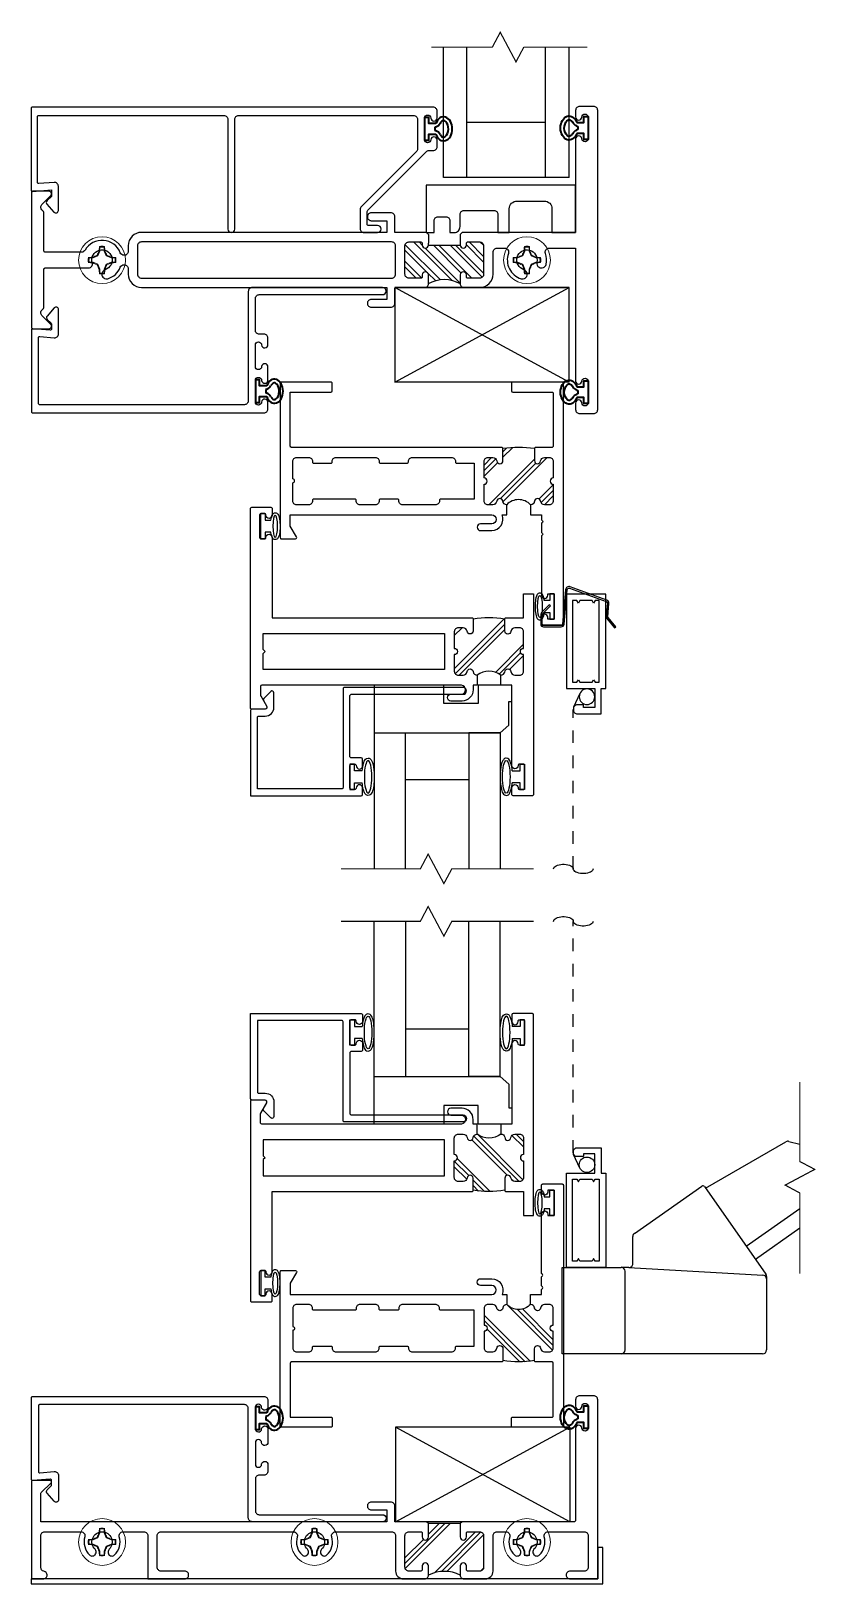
# Model space of a CAD drawing. Extents: x -138 to 168, y -127 to 72.
# Drawn here: x -7.87 to -1.63, y 59.76 to 72.1 of the extents above; entities that cross this region are included whole.
import ezdxf

# ---------------------------------------------------------------- set-up
doc = ezdxf.new("R2010")
doc.units = 0
doc.header["$MEASUREMENT"] = 0
doc.linetypes.add('HIDDEN', pattern=[0.375, 0.25, -0.125])
doc.layers.get('0').update_dxf_attribs({"linetype": 'CONTINUOUS'})
for name, color, linetype in [('DIM', 7, 'CONTINUOUS'), ('FRAME', 1, 'CONTINUOUS'), ('GEOMETRY', 1, 'CONTINUOUS'), ('GLASS', 7, 'CONTINUOUS'), ('GLAZING', 7, 'CONTINUOUS'), ('MISC', 7, 'CONTINUOUS'), ('SCREEN', 5, 'CONTINUOUS'), ('SCREEN_CLIP', 7, 'CONTINUOUS'), ('SETTING_BLOCK', 4, 'CONTINUOUS'), ('TEXT', 7, 'CONTINUOUS'), ('VENT', 5, 'CONTINUOUS')]:
    doc.layers.add(name, color=color, linetype=linetype)
doc.layers.add('PROFILE NUMBER', color=150, linetype='CONTINUOUS', lineweight=35)

# ---------------------------------------------------------------- blocks, each defined once
blk = doc.blocks.new('3801 1 INCH GLASS STOP')
blk.add_lwpolyline([(2.741, 0.327, -0.414214), (2.769, 0.299, -0.414214), (2.741, 0.271), (2.669, 0.271, 0.414214), (2.659, 0.261), (2.659, 0.167, 0.198912), (2.668, 0.145), (3.128, -0.315, 0.198912), (3.15, -0.324), (3.183, -0.324, -0.414214), (3.214, -0.355), (3.214, -0.408, -0.414214), (3.189, -0.433, -0.399638), (3.164, -0.41, 0.400364), (3.139, -0.386, 0.414214), (3.114, -0.411), (3.114, -0.581, 0.414214), (3.139, -0.606), (3.139, -0.606, 0.399638), (3.164, -0.582, -0.399638), (3.189, -0.558, -0.414214), (3.214, -0.583), (3.214, -0.637, -0.414214), (3.183, -0.668), (-0.001, -0.668, -0.414214), (-0.011, -0.658), (-0.011, -0.01, -0.440011), (0, 0), (0.149, -0.013), (0.149, 0.04), (0.115, 0.074, -0.395486), (0.114, 0.102), (0.17, 0.165, -0.691708), (0.205, 0.152), (0.205, -0.04, -0.440011), (0.171, -0.071), (0.05, -0.061, 0.440011), (0.039, -0.071), (0.039, -0.593, 0.414214), (0.049, -0.603), (1.52, -0.603, 0.414214), (1.551, -0.572), (1.551, 0.299, -0.414214), (1.579, 0.327, -0.414214), (1.607, 0.299), (1.607, -0.572, 0.414214), (1.638, -0.603), (3.027, -0.603, 0.414214), (3.058, -0.572), (3.058, -0.337, 0.198912), (3.049, -0.315), (2.612, 0.122, -0.198912), (2.603, 0.144), (2.603, 0.296, -0.414214), (2.634, 0.327)], format="xyb", close=True)
blk = doc.blocks.new('3806 MULLION')
h = blk.add_hatch()
h.set_pattern_fill('ANSI32', color=256, scale=0.25, style=0)
h.set_pattern_definition([(45, (-1.96831, -4.979215), (-0.0662913, 0.0662913), []), (45, (-1.92411, -4.979215), (-0.0662913, 0.0662913), [])])
h.paths.add_polyline_path([(-1.369, 0.094, -0.414214), (-1.394, 0.118), (-1.394, 0.134, 0.414214), (-1.404, 0.144), (-1.5, 0.144, 0.414214), (-1.531, 0.113), (-1.531, -0.113, 0.414214), (-1.5, -0.143), (-1.404, -0.143, 0.414214), (-1.394, -0.133), (-1.394, -0.118, -0.414214), (-1.369, -0.094, -0.414214), (-1.344, -0.118), (-1.093, -0.118, -0.414214), (-1.068, -0.094, -0.414214), (-1.043, -0.118), (-1.043, -0.133, 0.414214), (-1.033, -0.143), (-0.937, -0.143, 0.414214), (-0.906, -0.113), (-0.906, 0.113, 0.414214), (-0.937, 0.144), (-1.033, 0.144, 0.414214), (-1.043, 0.134), (-1.043, 0.118, -0.414214), (-1.068, 0.094, -0.414214), (-1.093, 0.118), (-1.093, 0.188, -0.275826), (-1.344, 0.188), (-1.344, 0.118, -0.414214)])
for p, q in [((-1.344, -0.118), (-1.093, -0.118)), ((-1.344, -0.203), (-1.344, -0.133))]:
    blk.add_line(p, q)
for points in [[(-1.093, -0.133), (-1.093, -0.118, -0.414214), (-1.068, -0.094, -0.414214), (-1.043, -0.118), (-1.043, -0.133, 0.414214), (-1.033, -0.143), (-0.937, -0.143, 0.414214), (-0.906, -0.113), (-0.906, 0.113, 0.414214), (-0.937, 0.144), (-1.033, 0.144, 0.414214), (-1.043, 0.134), (-1.043, 0.118, -0.414214), (-1.068, 0.094, -0.414214), (-1.093, 0.118), (-1.093, 0.188, -0.414214), (-1.062, 0.219), (-0.937, 0.219, -0.414214), (-0.831, 0.113), (-0.831, -0.062, 0.414214), (-0.8, -0.094), (-0.738, -0.094, 0.517938), (-0.709, -0.052, -0.42659), (-0.608, 0.149, -0.510157), (-0.56, 0.113), (-0.56, 0.112, -0.323599), (-0.586, 0.077, 2.284894), (-0.483, 0.018, -0.323599), (-0.466, 0.058), (-0.465, 0.058, -0.510157), (-0.41, 0.035, -0.142368), (-0.415, -0.052, 0.517938), (-0.386, -0.094), (-0.175, -0.094), (-0.175, 0.91), (-0.175, 0.961, -0.414214), (-0.15, 0.986, -0.399638), (-0.125, 0.962, 0.399638), (-0.1, 0.939), (-0.1, 0.939, 0.414214), (-0.075, 0.964), (-0.075, 1.134, 0.414214), (-0.1, 1.159), (-0.1, 1.159, 0.399638), (-0.125, 1.135, -0.399638), (-0.15, 1.111), (-0.15, 1.111, -0.414214), (-0.175, 1.136), (-0.175, 1.188, -0.414214), (-0.144, 1.219), (-0.031, 1.219, -0.414214), (0, 1.188), (0, 0), (0, -1.188, -0.414214), (-0.031, -1.219), (-0.144, -1.219, -0.414214), (-0.175, -1.188), (-0.175, -1.136, -0.414214), (-0.15, -1.111), (-0.15, -1.111, -0.399638), (-0.125, -1.135, 0.399638), (-0.1, -1.159), (-0.1, -1.159, 0.414214), (-0.075, -1.133), (-0.075, -0.964, 0.414214), (-0.1, -0.938), (-0.1, -0.938, 0.399638), (-0.125, -0.962, -0.399638), (-0.15, -0.986, -0.414214), (-0.175, -0.961), (-0.175, -0.909), (-0.175, -0.219), (-1.078, -0.219), (-1.093, -0.203)], [(-3.625, -0.143, -0.414214), (-3.656, -0.113), (-3.656, 0.113, -0.414214), (-3.625, 0.144), (-1.637, 0.144, -0.414214), (-1.606, 0.113), (-1.606, -0.113, -0.414214), (-1.637, -0.143)]]:
    blk.add_lwpolyline(points, format="xyb", close=True)
blk.add_lwpolyline([(-1.344, -0.203), (-1.359, -0.219), (-1.612, -0.219), (-1.612, -0.344, -0.414214), (-1.643, -0.374), (-1.799, -0.374, -0.414214), (-1.83, -0.344, -0.414214), (-1.799, -0.312), (-1.674, -0.312), (-1.674, -0.219), (-3.625, -0.219, -0.414214), (-3.731, -0.113), (-3.731, -0.068, 0.414214), (-3.762, -0.037), (-3.764, -0.037, 0.308174), (-3.793, -0.057, -0.627979), (-4.073, -0.078, 0.267949), (-4.1, -0.062), (-4.39, -0.062, 0.414214), (-4.4, -0.072), (-4.4, -0.37, -0.237131), (-4.413, -0.395, 0.457629), (-4.416, -0.441), (-4.346, -0.511, -0.668179), (-4.36, -0.546), (-4.49, -0.546, -0.414214), (-4.5, -0.535), (-4.5, 0), (-4.5, 0.536, -0.414214), (-4.49, 0.546), (-4.36, 0.546, -0.668179), (-4.346, 0.511), (-4.416, 0.441, 0.457629), (-4.413, 0.395, -0.237131), (-4.4, 0.37), (-4.4, 0.073, 0.414214), (-4.39, 0.063), (-4.045, 0.063, -0.500407), (-4.016, 0.023, 2.386509), (-3.914, 0.077, -0.326072), (-3.94, 0.113, -0.502305), (-3.892, 0.149, -0.227368), (-3.793, 0.057, 0.308174), (-3.764, 0.038), (-3.762, 0.038, 0.414214), (-3.731, 0.069), (-3.731, 0.113, -0.414214), (-3.625, 0.219), (-1.674, 0.219), (-1.674, 0.313), (-1.799, 0.313, -0.414214), (-1.83, 0.344, -0.414214), (-1.799, 0.375), (-1.643, 0.375, -0.414214), (-1.612, 0.344), (-1.612, 0.228, 0.414214), (-1.602, 0.219), (-1.375, 0.219, -0.414214), (-1.344, 0.188), (-1.344, 0.118, -0.414214), (-1.369, 0.094, -0.414214), (-1.394, 0.118), (-1.394, 0.134, 0.414214), (-1.404, 0.144), (-1.5, 0.144, 0.414214), (-1.531, 0.113), (-1.531, -0.113, 0.414214), (-1.5, -0.143), (-1.404, -0.143, 0.414214), (-1.394, -0.133), (-1.394, -0.118, -0.414214), (-1.369, -0.094, -0.414214), (-1.344, -0.118), (-1.344, -0.133)], format="xyb")
blk.add_arc((-1.219, 0.398), 0.245, 239.1595, 300.8405)
blk = doc.blocks.new('dfasdf')
at = {"color": 7, "linetype": 'Continuous', "lineweight": 15}
for p, q in [((54.623, 25.649), (54.607, 25.61)), ((54.623, 25.649), (54.617, 25.65)), ((54.623, 25.679), (54.62, 25.686)), ((54.623, 25.679), (54.623, 25.649)), ((54.657, 25.649), (54.657, 25.679)), ((54.657, 25.649), (54.662, 25.65)), ((54.673, 25.61), (54.657, 25.649)), ((54.537, 25.56), (54.531, 25.557)), ((54.568, 25.594), (54.537, 25.594)), ((54.537, 25.56), (54.568, 25.56)), ((54.568, 25.594), (54.567, 25.599)), ((54.568, 25.56), (54.567, 25.555)), ((54.607, 25.61), (54.568, 25.594)), ((54.568, 25.56), (54.607, 25.544)), ((54.607, 25.61), (54.601, 25.615)), ((54.607, 25.544), (54.601, 25.539)), ((54.607, 25.544), (54.623, 25.505)), ((54.657, 25.505), (54.673, 25.544)), ((54.673, 25.61), (54.678, 25.615)), ((54.711, 25.594), (54.673, 25.61)), ((54.673, 25.544), (54.711, 25.56)), ((54.673, 25.544), (54.678, 25.539)), ((54.711, 25.594), (54.712, 25.599)), ((54.742, 25.594), (54.711, 25.594)), ((54.711, 25.56), (54.712, 25.555)), ((54.711, 25.56), (54.742, 25.56)), ((54.742, 25.594), (54.748, 25.597)), ((54.623, 25.505), (54.617, 25.504)), ((54.623, 25.505), (54.623, 25.475)), ((54.657, 25.505), (54.662, 25.504)), ((54.657, 25.475), (54.657, 25.505)), ((54.657, 25.475), (54.659, 25.468))]:
    blk.add_line(p, q, dxfattribs=at)
at = {"color": 7, "linetype": 'Continuous', "lineweight": 15, "flags": 128}
for points in [[(54.657, 25.679), (54.658, 25.683), (54.659, 25.686)], [(54.537, 25.594), (54.534, 25.595), (54.531, 25.597)], [(54.742, 25.56), (54.745, 25.559), (54.748, 25.557)], [(54.623, 25.475), (54.621, 25.471), (54.62, 25.468)]]:
    blk.add_lwpolyline(points, dxfattribs=at)
at = {"color": 7, "linetype": 'Continuous', "lineweight": 15}
blk.add_circle((54.64, 25.577), 0.186, dxfattribs=at)
for centre, radius, start, end in [((55.692, 25.142), 1.189, 154.7283, 156.5646), ((55.559, 25.592), 0.944, 174.331, 176.507), ((54.64, 25.577), 0.11, 79.7812, 100.2188), ((54.64, 25.577), 0.104, 80.5333, 99.4667), ((53.72, 25.592), 0.944, 3.493, 5.669), ((53.587, 25.142), 1.189, 23.4354, 25.2717), ((54.64, 25.577), 0.11, 169.7812, 190.2188), ((54.624, 24.657), 0.944, 93.493, 95.669), ((54.624, 26.497), 0.944, 264.331, 266.507), ((54.64, 25.577), 0.104, 170.5333, 189.4667), ((55.074, 24.524), 1.189, 113.4354, 115.2717), ((55.074, 26.63), 1.189, 244.7283, 246.5646), ((55.692, 26.012), 1.189, 203.4354, 205.2717), ((53.587, 26.012), 1.189, 334.7283, 336.5646), ((54.205, 24.524), 1.189, 64.7283, 66.5646), ((54.205, 26.63), 1.189, 293.4354, 295.2717), ((54.655, 24.657), 0.944, 84.331, 86.507), ((54.655, 26.497), 0.944, 273.493, 275.669), ((54.64, 25.577), 0.104, 350.5333, 9.4667), ((54.64, 25.577), 0.11, 349.7812, 10.2188), ((55.559, 25.562), 0.944, 183.493, 185.669), ((54.64, 25.577), 0.11, 259.7812, 280.2188), ((54.64, 25.577), 0.104, 260.5333, 279.4667), ((53.72, 25.562), 0.944, 354.331, 356.507)]:
    blk.add_arc(centre, radius, start, end, dxfattribs=at)
blk = doc.blocks.new('05P19-BLOCK-OG')
h = blk.add_hatch()
h.set_pattern_fill('PLAST', angle=45, style=0)
h.paths.add_polyline_path([(0.006, 1.12, -1), (0.006, 1.17), (0.006, 1.302, 0.414214), (-0.025, 1.333), (-0.063, 1.333, 0.38311), (-0.094, 1.305, -0.947716), (-0.143, 1.308), (-0.143, 1.403, 0.081165), (-0.394, 1.403), (-0.394, 1.308, -0.947716), (-0.443, 1.305, 0.38311), (-0.474, 1.333), (-0.512, 1.333, 0.414214), (-0.544, 1.302), (-0.544, 1.17, -1), (-0.544, 1.12), (-0.544, 0.988, 0.414214), (-0.512, 0.957), (-0.474, 0.957, 0.38311), (-0.443, 0.985, -0.898027), (-0.394, 0.985, 0.009247), (-0.394, 0.984, 0.372543), (-0.363, 0.957, -0.436275), (-0.174, 0.957, 0.38311), (-0.143, 0.985, -0.898027), (-0.094, 0.985, 0.38311), (-0.063, 0.957), (-0.025, 0.957, 0.414214), (0.006, 0.988)])
for points in [[(-0.394, 0.984, -0.009247), (-0.394, 0.985, 0.898027), (-0.443, 0.985, -0.38311), (-0.474, 0.957), (-0.512, 0.957, -0.414214), (-0.544, 0.988), (-0.544, 1.12, 1), (-0.544, 1.17), (-0.544, 1.302, -0.414214), (-0.512, 1.333), (-0.474, 1.333, -0.38311), (-0.443, 1.305, 0.947716), (-0.394, 1.308), (-0.394, 1.403, 0.414214), (-0.404, 1.413), (-2.073, 1.413, -0.414214), (-2.084, 1.423), (-2.084, 1.852), (-1.761, 1.852, 0.414214), (-1.751, 1.862), (-1.751, 1.922, 0.414214), (-1.761, 1.932), (-2.154, 1.932, 0.414214), (-2.163, 1.922), (-2.163, 0.697, 0.414214), (-2.154, 0.687), (-2.042, 0.687, 0.57735), (-2.034, 0.702), (-2.084, 0.788), (-2.084, 0.877), (-0.483, 0.877, -1), (-0.483, 0.806), (-0.572, 0.806, 1), (-0.572, 0.752), (-0.483, 0.752, 0.536675), (-0.401, 0.877), (-0.363, 0.877), (-0.363, 0.957, -0.38311), (-0.394, 0.985)], [(-0.143, 0.984, 0.009247), (-0.143, 0.985, -0.38311), (-0.174, 0.957), (-0.174, 0.877), (-0.087, 0.877), (-0.087, 0.838, 0.317837), (-0.083, 0.833, -0.707107), (-0.083, 0.814, 0.317837), (-0.087, 0.81), (-0.087, 0.738, 0.317837), (-0.083, 0.733, -0.707107), (-0.083, 0.714, 0.317837), (-0.087, 0.71), (-0.087, 0.239, 1), (-0.037, 0.239), (-0.037, 0.25), (0.014, 0.25), (0.014, 0.05), (-0.037, 0.05), (-0.037, 0.064, 1), (-0.087, 0.064), (-0.087, 0.01, 0.414214), (-0.076, 0), (0.076, 0, 0.414214), (0.087, 0.01), (0.087, 1.922, 0.414214), (0.076, 1.932), (-0.316, 1.932, 0.414214), (-0.326, 1.922), (-0.326, 1.862, 0.414214), (-0.316, 1.852), (-0.003, 1.852, -0.414214), (0.006, 1.842), (0.006, 1.423, -0.414214), (-0.003, 1.413), (-0.134, 1.413, 0.414214), (-0.143, 1.403), (-0.143, 1.308, 0.947716), (-0.094, 1.305, -0.38311), (-0.063, 1.333), (-0.025, 1.333, -0.414214), (0.006, 1.302), (0.006, 1.17, 1), (0.006, 1.12), (0.006, 0.988, -0.414214), (-0.025, 0.957), (-0.063, 0.957, -0.38311), (-0.094, 0.985, 0.898027), (-0.143, 0.985)]]:
    blk.add_lwpolyline(points, format="xyb")
blk.add_lwpolyline([(-1.377, 0.988, -0.414214), (-1.408, 0.957), (-1.529, 0.957, -0.414214), (-1.56, 0.988), (-1.56, 0.992, 0.414214), (-1.569, 1.002), (-1.897, 1.002, 0.414214), (-1.907, 0.992), (-1.907, 0.988, -0.414214), (-1.938, 0.957), (-2.032, 0.957, -0.414214), (-2.064, 0.988), (-2.064, 1.132, 1), (-2.064, 1.162), (-2.064, 1.302, -0.414214), (-2.032, 1.333), (-1.938, 1.333, -0.414214), (-1.907, 1.302), (-1.907, 1.302), (-1.907, 1.298, 0.414214), (-1.897, 1.288), (-1.761, 1.288, 0.414214), (-1.751, 1.298), (-1.751, 1.302), (-1.751, 1.302, -0.414214), (-1.72, 1.333), (-1.408, 1.333, -0.414214), (-1.377, 1.302), (-1.377, 1.302), (-1.377, 1.298, 0.414214), (-1.367, 1.288), (-1.155, 1.288, 0.414214), (-1.145, 1.298), (-1.145, 1.302), (-1.145, 1.302, -0.414214), (-1.114, 1.333), (-0.802, 1.333, -0.414214), (-0.771, 1.302), (-0.771, 1.302), (-0.771, 1.298, 0.414214), (-0.761, 1.288), (-0.623, 1.288), (-0.623, 1.002), (-0.889, 1.002, 0.414214), (-0.898, 0.992), (-0.898, 0.988, -0.414214), (-0.93, 0.957), (-1.19, 0.957, -0.414214), (-1.221, 0.988), (-1.221, 0.992, 0.414214), (-1.23, 1.002), (-1.367, 1.002, 0.414214), (-1.377, 0.992)], format="xyb", close=True)
at = {"color": 7}
for centre, radius, start, end in [((-0.269, 0.638), 0.775, 80.7195, 99.2805), ((-0.269, 0.869), 0.129, 42.8591, 137.1409)]:
    blk.add_arc(centre, radius, start, end, dxfattribs=at)
blk = doc.blocks.new('05P11-Z-BAR')
h = blk.add_hatch()
h.set_pattern_fill('PLAST', angle=45, style=0)
h.set_pattern_definition([(45, (-0.3846, -1e-07), (-0.176777, 0.176777), []), (45, (-0.4067, 0.0221), (-0.176777, 0.176777), []), (45, (-0.4288, 0.0442), (-0.176777, 0.176777), [])])
h.paths.add_polyline_path([(0.006, 1.12, -0.414214), (-0.018, 1.145, -0.414214), (0.006, 1.17), (0.006, 1.302, 0.414214), (-0.025, 1.333), (-0.063, 1.333, 0.38311), (-0.094, 1.305, -0.947716), (-0.143, 1.308), (-0.143, 1.403, 0.087329), (-0.394, 1.403), (-0.394, 1.308, -1), (-0.443, 1.308, 0.352985), (-0.473, 1.333), (-0.512, 1.333, 0.414214), (-0.544, 1.302), (-0.544, 1.17, -0.414214), (-0.518, 1.145, -0.414214), (-0.544, 1.12), (-0.544, 0.988, 0.414214), (-0.512, 0.957), (-0.474, 0.957, 0.38311), (-0.443, 0.985, -0.898027), (-0.394, 0.985, 0.38311), (-0.363, 0.957, -0.325577), (-0.174, 0.957, 0.363634), (-0.143, 0.982, -0.947716), (-0.094, 0.985, 0.38311), (-0.063, 0.957), (-0.025, 0.957, 0.414214), (0.006, 0.988)])
blk.add_line((-0.087, 0.877), (-0.087, 0.877))
for points in [[(-2.164, 2.28, -0.414214), (-2.154, 2.29), (-2.001, 2.29, -0.414214), (-1.991, 2.28), (-1.991, 2.226, -1), (-2.041, 2.226), (-2.041, 2.23, 0.414214), (-2.051, 2.24), (-2.081, 2.24, 0.414214), (-2.091, 2.23), (-2.091, 2.05, 0.414214), (-2.081, 2.04), (-2.051, 2.04, 0.414214), (-2.041, 2.05), (-2.041, 2.051, -1), (-1.991, 2.051), (-1.991, 1.413), (-0.403, 1.413, -0.414214), (-0.394, 1.403), (-0.394, 1.306, -0.888834), (-0.443, 1.306, 0.377258), (-0.474, 1.333), (-0.512, 1.333, 0.414214), (-0.544, 1.302), (-0.544, 1.17, -1), (-0.544, 1.12), (-0.544, 0.988, 0.414214), (-0.512, 0.957), (-0.474, 0.957, 0.383109), (-0.443, 0.985, -0.898027), (-0.394, 0.985, 0.38311), (-0.363, 0.957), (-0.363, 0.877), (-0.394, 0.877), (-0.394, 0.842, -0.414214), (-0.483, 0.752), (-0.571, 0.752, -1), (-0.571, 0.806), (-0.486, 0.806, 0.859155), (-0.486, 0.877), (-2.074, 0.877, 0.414214), (-2.084, 0.867), (-2.084, 0.797, 0.131652), (-2.082, 0.792), (-2.035, 0.709, -0.577353), (-2.048, 0.687), (-2.154, 0.687, -0.414214), (-2.164, 0.697), (-2.164, 2.28)], [(-0.025, 0.957, 0.414214), (0.006, 0.988), (0.006, 1.12, -1), (0.006, 1.17), (0.006, 1.302, 0.414214), (-0.025, 1.333), (-0.063, 1.333, 0.38311), (-0.094, 1.305, -0.947716), (-0.143, 1.308), (-0.143, 1.403, -0.414214), (-0.133, 1.413), (0.006, 1.413), (0.006, 1.603), (0.086, 1.603), (0.086, 0.01, -0.414214), (0.077, 0), (-0.077, 0, -0.414214), (-0.087, 0.01), (-0.087, 0.064, -1), (-0.037, 0.064), (-0.037, 0.06, 0.414214), (-0.027, 0.05), (0.003, 0.05, 0.414214), (0.014, 0.06), (0.014, 0.24, 0.414214), (0.003, 0.25), (-0.027, 0.25, 0.414214), (-0.037, 0.24), (-0.037, 0.239, -1), (-0.087, 0.239), (-0.087, 0.877), (-0.174, 0.877), (-0.174, 0.957, 0.363634), (-0.143, 0.982, -0.947716), (-0.094, 0.985, 0.38311), (-0.063, 0.957), (-0.025, 0.957)]]:
    blk.add_lwpolyline(points, format="xyb")
blk.add_lwpolyline([(-2.063, 1.16), (-2.063, 1.288), (-0.623, 1.288), (-0.623, 1.002), (-2.063, 1.002), (-2.063, 1.129), (-2.048, 1.145)], close=True)
at = {"color": 7}
for centre, radius, start, end in [((-0.269, 0.638), 0.775, 80.7195, 99.2805), ((-0.269, 0.828), 0.16, 53.9319, 126.0681)]:
    blk.add_arc(centre, radius, start, end, dxfattribs=at)
blk = doc.blocks.new('05P09-1in_GLASS_STOP')
for p, q in [((-1.338, 0.25), (-1.373, 0.25)), ((-1.373, 0.25), (-1.373, 0.05)), ((-1.338, 0.197), (-1.338, 0.25)), ((-0.022, 0.197), (-0.022, 0.25)), ((-0.022, 0.25), (0.013, 0.25)), ((0.013, 0.25), (0.013, 0.05)), ((-1.276, 0.197), (-1.338, 0.197)), ((-0.084, 0.197), (-0.022, 0.197)), ((-1.373, 0.05), (-1.338, 0.05)), ((-1.338, 0.05), (-1.338, 0.102)), ((-1.338, 0.102), (-1.276, 0.102)), ((-0.022, 0.102), (-0.084, 0.102)), ((-0.022, 0.05), (-0.022, 0.102)), ((0.013, 0.05), (-0.022, 0.05))]:
    blk.add_line(p, q)
blk.add_lwpolyline([(-2.035, 0.709, -0.57735), (-2.047, 0.687), (-2.153, 0.687, 0.414214), (-2.163, 0.677), (-2.163, 0), (-1.283, 0, 0.414214), (-1.273, 0.01), (-1.273, 0.062, 0.414214), (-1.298, 0.087, 0.435311), (-1.323, 0.061, -0.435311), (-1.333, 0.05), (-1.363, 0.05, -0.414214), (-1.373, 0.06), (-1.373, 0.24, -0.414214), (-1.363, 0.25), (-1.333, 0.25, -0.435311), (-1.323, 0.239, 0.435311), (-1.298, 0.212, 0.414214), (-1.273, 0.237), (-1.273, 0.29, 0.414214), (-1.283, 0.3), (-1.363, 0.3, -0.414214), (-1.373, 0.31), (-1.373, 0.795, -0.414214), (-1.363, 0.805), (-0.474, 0.805, 0.414214), (-0.447, 0.832), (-0.447, 0.833, 0.414214), (-0.474, 0.86), (-1.418, 0.86, 0.414214), (-1.428, 0.85), (-1.428, 0.065, -0.414214), (-1.438, 0.055), (-2.108, 0.055), (-2.108, 0.622, -0.414214), (-2.098, 0.632), (-2.047, 0.632, 0.414214), (-1.977, 0.702), (-1.977, 0.817, 0.668179), (-2.003, 0.828), (-2.058, 0.773, 0.339454), (-2.06, 0.755)], format="xyb", close=True)
at = {"extrusion": (0, 0, -1)}
blk.add_ellipse((-1.229, 0.15), major_axis=(0, 0.129), ratio=0.232303, dxfattribs=at)
blk.add_ellipse((-0.131, 0.15), major_axis=(0, 0.129), ratio=0.232303)
for points in [[(-1.276, 0.197), (-1.274, 0.219), (-1.271, 0.239), (-1.262, 0.269), (-1.258, 0.28), (-1.245, 0.294), (-1.237, 0.298), (-1.229, 0.298), (-1.218, 0.298), (-1.21, 0.292), (-1.201, 0.279), (-1.197, 0.272), (-1.187, 0.244), (-1.183, 0.215), (-1.178, 0.136), (-1.182, 0.085), (-1.194, 0.034), (-1.198, 0.022), (-1.214, 0.005), (-1.228, 0), (-1.249, 0.008), (-1.254, 0.016), (-1.262, 0.032), (-1.265, 0.041), (-1.272, 0.067), (-1.274, 0.084), (-1.276, 0.102)], [(-0.084, 0.197), (-0.086, 0.219), (-0.089, 0.239), (-0.098, 0.269), (-0.102, 0.28), (-0.115, 0.294), (-0.123, 0.298), (-0.131, 0.298), (-0.142, 0.298), (-0.15, 0.292), (-0.159, 0.279), (-0.163, 0.272), (-0.173, 0.244), (-0.177, 0.215), (-0.182, 0.136), (-0.178, 0.085), (-0.166, 0.034), (-0.162, 0.022), (-0.146, 0.005), (-0.132, 0), (-0.111, 0.008), (-0.106, 0.016), (-0.098, 0.032), (-0.095, 0.041), (-0.088, 0.067), (-0.086, 0.084), (-0.084, 0.102)]]:
    blk.add_open_spline(points, degree=3, knots=[5.075676, 5.075676, 5.075676, 5.075676, 5.596595, 5.596595, 6.055763, 6.055763, 6.283185, 6.283185, 6.283185, 6.572914, 6.572914, 6.862642, 6.862642, 7.608886, 7.608886, 8.676451, 8.676451, 9.18434, 9.18434, 9.518242, 9.518242, 9.852144, 9.852144, 10.186046, 10.186046, 10.631436, 10.631436, 10.631436, 10.631436])
blk = doc.blocks.new('*U92')
at = {"layer": 'GEOMETRY'}
blk.add_lwpolyline([(1.45, 19.51), (1.493, 19.51), (1.493, 19.458), (1.528, 19.458), (1.528, 19.658), (1.493, 19.658), (1.493, 19.605), (1.45, 19.605)], dxfattribs=at)
blk.add_ellipse((1.415, 19.558), major_axis=(0, 0.0875), ratio=0.216465, dxfattribs=at)
blk.add_open_spline([(1.45, 19.605), (1.448, 19.62), (1.445, 19.632), (1.438, 19.649), (1.436, 19.656), (1.423, 19.663), (1.419, 19.664), (1.415, 19.664), (1.405, 19.664), (1.398, 19.658), (1.391, 19.649), (1.389, 19.644), (1.382, 19.624), (1.379, 19.606), (1.375, 19.545), (1.377, 19.499), (1.391, 19.466), (1.393, 19.46), (1.409, 19.45), (1.422, 19.451), (1.435, 19.46), (1.437, 19.465), (1.444, 19.479), (1.447, 19.491), (1.449, 19.507), (1.45, 19.509), (1.45, 19.51)], degree=3, knots=[5.253202, 5.253202, 5.253202, 5.253202, 5.797173, 5.797173, 6.160155, 6.160155, 6.283185, 6.283185, 6.283185, 6.559914, 6.559914, 6.836642, 6.836642, 7.54361, 7.54361, 8.941834, 8.941834, 9.296554, 9.296554, 9.572552, 9.572552, 9.848549, 9.848549, 10.398843, 10.398843, 10.454782, 10.454782, 10.454782, 10.454782], dxfattribs=at)
blk = doc.blocks.new('*U93')
at = {"layer": 'GEOMETRY'}
blk.add_lwpolyline([(1.607, 19.51), (1.563, 19.51), (1.563, 19.458), (1.528, 19.458), (1.528, 19.658), (1.563, 19.658), (1.563, 19.605), (1.607, 19.605)], dxfattribs=at)
at = {"layer": 'GEOMETRY', "extrusion": (0, 0, -1)}
blk.add_ellipse((1.642, 19.558), major_axis=(0, 0.0875), ratio=0.216465, dxfattribs=at)
at = {"layer": 'GEOMETRY'}
blk.add_open_spline([(1.607, 19.605), (1.609, 19.62), (1.612, 19.632), (1.618, 19.649), (1.621, 19.656), (1.634, 19.663), (1.638, 19.664), (1.642, 19.664), (1.652, 19.664), (1.659, 19.658), (1.666, 19.649), (1.668, 19.644), (1.675, 19.624), (1.678, 19.606), (1.682, 19.545), (1.679, 19.499), (1.666, 19.466), (1.663, 19.46), (1.647, 19.45), (1.635, 19.451), (1.622, 19.46), (1.62, 19.465), (1.612, 19.479), (1.61, 19.491), (1.607, 19.507), (1.607, 19.509), (1.607, 19.51)], degree=3, knots=[5.253202, 5.253202, 5.253202, 5.253202, 5.797173, 5.797173, 6.160155, 6.160155, 6.283185, 6.283185, 6.283185, 6.559914, 6.559914, 6.836642, 6.836642, 7.54361, 7.54361, 8.941834, 8.941834, 9.296554, 9.296554, 9.572552, 9.572552, 9.848549, 9.848549, 10.398843, 10.398843, 10.454782, 10.454782, 10.454782, 10.454782], dxfattribs=at)
blk = doc.blocks.new('114-FLAT_SCREEN')
blk.add_line((0.142, 0.603), (0.142, 0.602))
at = {"linetype": 'HIDDEN'}
blk.add_line((0.194, 0.481), (0.144, 0.59), dxfattribs=at)
blk.add_lwpolyline([(0.399, 0.442), (0.399, -0.307), (0.087, -0.307), (0.087, 0.442), (0.312, 0.442), (0.312, 0.593), (0.222, 0.593), (0.222, 0.572), (0.172, 0.572, -0.414214), (0.142, 0.602), (0.142, 0.613, -0.414214), (0.172, 0.643), (0.362, 0.643), (0.362, 0.442)], format="xyb", close=True)
blk.add_lwpolyline([(0.292, -0.257), (0.193, -0.257), (0.182, -0.237), (0.17, -0.257), (0.136, -0.257), (0.136, 0.392), (0.17, 0.392), (0.182, 0.372), (0.193, 0.392), (0.292, 0.392), (0.303, 0.372), (0.315, 0.392), (0.348, 0.392), (0.348, -0.257), (0.315, -0.257), (0.303, -0.237)], close=True)
blk.add_circle((0.25, 0.507), 0.0618)
blk = doc.blocks.new('*U181')
at = {"layer": 'PROFILE NUMBER', "color": 5}
for p, q in [((-0.016, 0.092), (-0.013, 0.083)), ((-0.013, 0.083), (0.013, 0.083)), ((0.013, 0.083), (0.016, 0.092))]:
    blk.add_line(p, q, dxfattribs=at)
blk.add_lwpolyline([(-0.043, 0.091), (-0.043, 0.034), (-0.09, 0.034), (-0.09, 0), (0.09, 0), (0.09, 0.034), (0.043, 0.034), (0.043, 0.091)], dxfattribs=at)
for centre, start, end in [((-0.073, 0.071), 19.8289, 61.175), ((0.073, 0.071), 118.7633, 160.1945)]:
    blk.add_arc(centre, 0.06, start, end, dxfattribs=at)
blk.add_ellipse((0, 0.152), major_axis=(-0.0958, 0), ratio=0.712114, start_param=2.033109, end_param=7.391692, dxfattribs=at)
blk.add_open_spline([(0.044, 0.124), (0.053, 0.129), (0.059, 0.135), (0.069, 0.15), (0.068, 0.157), (0.049, 0.179), (0.027, 0.189), (-0.021, 0.191), (-0.045, 0.181), (-0.067, 0.16), (-0.068, 0.152), (-0.061, 0.137), (-0.054, 0.129), (-0.044, 0.124)], degree=3, knots=[2.2211, 2.2211, 2.2211, 2.2211, 2.727733, 2.727733, 3.7005, 3.7005, 4.673268, 4.673268, 5.646035, 5.646035, 6.618803, 6.618803, 7.203997, 7.203997, 7.203997, 7.203997], dxfattribs=at)
blk = doc.blocks.new('3809 BLOCK FRAME')
h = blk.add_hatch()
h.set_pattern_fill('PLAST', color=256, angle=45, style=0)
h.set_pattern_definition([(45, (-4.25098, -6.643), (-0.176777, 0.176777), []), (45, (-4.27308, -6.6209), (-0.176777, 0.176777), []), (45, (-4.29517, -6.5988), (-0.176777, 0.176777), [])])
edge = h.paths.add_edge_path()
edge.add_arc((-0.937, 0.093), 0.031, 270, 360, ccw=False)
edge.add_line((-0.937, 0.062), (-1.033, 0.062))
edge.add_arc((-1.033, 0.072), 0.01, 180, 270, ccw=False)
edge.add_line((-1.043, 0.072), (-1.043, 0.103))
edge.add_arc((-1.068, 0.103), 0.025, 360, 450)
edge.add_arc((-1.068, 0.103), 0.025, 90, 180)
edge.add_line((-1.093, 0.103), (-1.093, 0.031))
edge.add_arc((-1.218, -0.221), 0.281, 63.5092, 116.4908)
edge.add_line((-1.344, 0.031), (-1.344, 0.103))
edge.add_arc((-1.369, 0.103), 0.025, 0, 90)
edge.add_arc((-1.369, 0.103), 0.025, 90, 180)
edge.add_line((-1.394, 0.103), (-1.394, 0.072))
edge.add_arc((-1.404, 0.072), 0.01, 270, 360, ccw=False)
edge.add_line((-1.404, 0.062), (-1.5, 0.062))
edge.add_arc((-1.5, 0.093), 0.031, 180, 270, ccw=False)
edge.add_line((-1.531, 0.093), (-1.531, 0.343))
edge.add_arc((-1.5, 0.343), 0.031, 90, 180, ccw=False)
edge.add_line((-1.5, 0.374), (-1.404, 0.374))
edge.add_arc((-1.404, 0.364), 0.01, 0, 90, ccw=False)
edge.add_line((-1.394, 0.364), (-1.394, 0.333))
edge.add_arc((-1.369, 0.333), 0.025, 180, 270)
edge.add_arc((-1.369, 0.333), 0.025, 270, 360)
edge.add_line((-1.344, 0.333), (-1.344, 0.439))
edge.add_line((-1.344, 0.439), (-1.093, 0.439))
edge.add_line((-1.093, 0.439), (-1.093, 0.333))
edge.add_arc((-1.068, 0.333), 0.025, 180, 270)
edge.add_arc((-1.068, 0.333), 0.025, 270, 360)
edge.add_line((-1.043, 0.333), (-1.043, 0.364))
edge.add_arc((-1.033, 0.364), 0.01, 90, 180, ccw=False)
edge.add_line((-1.033, 0.374), (-0.937, 0.374))
edge.add_arc((-0.937, 0.343), 0.031, 0, 90, ccw=False)
edge.add_line((-0.906, 0.343), (-0.906, 0.093))
blk.add_line((-1.093, 0.439), (-1.344, 0.439))
for points in [[(-1.093, 0.439), (-1.093, 0.333, 0.414214), (-1.068, 0.308, 0.414214), (-1.043, 0.333), (-1.043, 0.364, -0.414214), (-1.033, 0.374), (-0.937, 0.374, -0.414214), (-0.906, 0.343), (-0.906, 0.093, -0.414214), (-0.937, 0.062), (-1.033, 0.062, -0.414214), (-1.043, 0.072), (-1.043, 0.103, 0.414214), (-1.068, 0.128), (-1.068, 0.128, 0.414214), (-1.093, 0.103), (-1.093, 0.031, 0.414214), (-1.062, 0), (-0.893, 0, 0.414214), (-0.831, 0.062), (-0.831, 0.343, -0.414214), (-0.8, 0.374), (-0.729, 0.374, -0.5024), (-0.699, 0.334, 0.280293), (-0.661, 0.19, 0.498955), (-0.613, 0.198), (-0.613, 0.198, 0.334263), (-0.618, 0.235, -2.470836), (-0.506, 0.235, 0.334263), (-0.511, 0.198, 0.498955), (-0.463, 0.19, 0.280293), (-0.425, 0.334, -0.5024), (-0.395, 0.374), (-0.106, 0.374, -0.414214), (-0.075, 0.343), (-0.075, 0.093, -0.414214), (-0.106, 0.062), (-0.219, 0.062, 0.414214), (-0.25, 0.031, 0.414214), (-0.219, 0), (0, 0), (0, 1.423, 0.414214), (-0.031, 1.454), (-0.144, 1.454, 0.414214), (-0.175, 1.423), (-0.175, 1.371, 0.414214), (-0.15, 1.346), (-0.15, 1.346, 0.399638), (-0.125, 1.37, -0.399638), (-0.1, 1.394), (-0.1, 1.394, -0.414214), (-0.075, 1.369), (-0.075, 1.199, -0.414214), (-0.1, 1.174), (-0.1, 1.174, -0.399638), (-0.125, 1.198, 0.399638), (-0.15, 1.221, 0.414214), (-0.175, 1.196), (-0.175, 0.464, -0.414214), (-0.185, 0.454), (-1.078, 0.454), (-1.093, 0.439)], [(-1.344, 0.439), (-1.344, 0.439), (-1.359, 0.454), (-1.612, 0.454), (-1.612, 0.579, 0.414214), (-1.643, 0.61), (-1.799, 0.61, 0.414214), (-1.83, 0.579, 0.414214), (-1.799, 0.548), (-1.674, 0.548), (-1.674, 0.454), (-4.425, 0.454), (-4.425, 0.678, -0.198912), (-4.422, 0.685), (-4.343, 0.764, 0.668179), (-4.35, 0.781), (-4.49, 0.781, 0.414214), (-4.5, 0.771), (-4.5, 0.01, 0.414214), (-4.49, 0), (-4.406, 0, 0.414214), (-4.375, 0.031, 0.358249), (-4.4, 0.061, -0.358249), (-4.425, 0.092), (-4.425, 0.343, -0.414214), (-4.394, 0.374), (-4.105, 0.374, -0.5024), (-4.075, 0.334, 0.280293), (-4.037, 0.19, 0.498955), (-3.989, 0.198, 0.334263), (-3.994, 0.235, -2.470836), (-3.882, 0.235, 0.334263), (-3.887, 0.198, 0.498955), (-3.839, 0.19, 0.280293), (-3.801, 0.334, -0.5024), (-3.771, 0.374), (-3.606, 0.374, -0.414214), (-3.575, 0.343), (-3.575, 0), (-3.281, 0, 0.414214), (-3.25, 0.031, 0.414214), (-3.281, 0.062), (-3.469, 0.062, -0.414214), (-3.5, 0.093), (-3.5, 0.343, -0.414214), (-3.469, 0.374), (-2.417, 0.374, -0.5024), (-2.387, 0.334, 0.280293), (-2.349, 0.19, 0.498955), (-2.301, 0.198, 0.334263), (-2.306, 0.235, -2.470836), (-2.194, 0.235, 0.334263), (-2.199, 0.198, 0.498955), (-2.151, 0.19, 0.280293), (-2.113, 0.334, -0.5024), (-2.083, 0.374), (-1.637, 0.374, -0.414214), (-1.606, 0.343), (-1.606, 0.062, 0.414214), (-1.544, 0), (-1.375, 0, 0.414214), (-1.344, 0.031), (-1.344, 0.103, 0.414214), (-1.369, 0.128, 0.414214), (-1.394, 0.103), (-1.394, 0.072, -0.414214), (-1.404, 0.062), (-1.5, 0.062, -0.414214), (-1.531, 0.093), (-1.531, 0.343, -0.414214), (-1.5, 0.374), (-1.404, 0.374, -0.414214), (-1.394, 0.364), (-1.394, 0.333, 0.414214), (-1.369, 0.308, 0.414214), (-1.344, 0.333), (-1.344, 0.439)]]:
    blk.add_lwpolyline(points, format="xyb")
blk.add_arc((-1.218, -0.221), 0.281, 63.5092, 116.4908)
blk = doc.blocks.new('3810_2p25in_Insert_Glass_Stop')
blk.add_lwpolyline([(1.82, 0.582, 0.975), (1.77, 0.581), (1.77, 0.411, 0.975), (1.82, 0.41, -0.975), (1.87, 0.408), (1.87, 0.303, -0.975), (1.82, 0.301, 0.975), (1.77, 0.3), (1.77, 0.13, 0.975), (1.82, 0.129, -0.975), (1.87, 0.127), (1.87, 0.074, -0.414214), (1.839, 0.043), (1.801, 0.043, 0.414214), (1.77, 0.012), (1.77, -0.24, 0.414214), (1.801, -0.271), (2.781, -0.271, -1), (2.781, -0.327), (1.745, -0.327, -0.414214), (1.714, -0.296), (1.714, 0.572, 0.414214), (1.683, 0.603), (0.056, 0.603, 0.414214), (0.046, 0.593), (0.046, 0.071, 0.440011), (0.057, 0.061), (0.172, 0.071, -0.440011), (0.206, 0.04), (0.206, -0.152, -0.691708), (0.171, -0.165), (0.115, -0.101, -0.395486), (0.116, -0.074), (0.147, -0.043, 0.198912), (0.15, -0.036), (0.15, 0.002, 0.440011), (0.139, 0.012), (0.001, 0, -0.440011), (-0.01, 0.01), (-0.01, 0.658, -0.414214), (0, 0.668), (1.839, 0.668, -0.414214), (1.87, 0.637), (1.87, 0.584, -0.975)], format="xyb", close=True)

msp = doc.modelspace()

# ---------------------------------------------------------------- linework, layer by layer
for p, q in [((-3.594, 70.934), (-4.594, 70.934)), ((-2.51, 62.907), (-1.872, 63.276)), ((-1.848, 63.279), (-1.761, 63.256)), ((-3.075, 62.549), (-2.541, 62.924)), ((-2.519, 62.92), (-2.031, 62.225)), ((-2.187, 62.447), (-1.761, 62.746)), ((-3.088, 62.309), (-3.088, 62.524)), ((-2.115, 62.344), (-1.761, 62.593)), ((-3.651, 62.279), (-3.182, 62.279)), ((-3.651, 61.591), (-3.651, 62.279)), ((-3.151, 62.279), (-3.182, 62.279)), ((-3.121, 62.277), (-3.151, 62.279)), ((-3.121, 62.277), (-2.055, 62.218)), ((-3.151, 62.248), (-3.151, 61.623)), ((-2.026, 62.207), (-2.026, 61.623)), ((-3.182, 61.591), (-3.651, 61.591)), ((-2.057, 61.591), (-3.182, 61.591))]:
    msp.add_line(p, q)
for centre, radius, start, end in [((-1.856, 63.249), 0.0312, 75, 120.0463), ((-2.532, 62.911), 0.0156, 35.0463, 125.0463), ((-3.057, 62.524), 0.0313, 125.0463, 180), ((-3.182, 62.248), 0.0312, 0, 90), ((-3.119, 62.309), 0.0313, 266.8202, 0), ((-2.057, 62.187), 0.0312, 0, 86.8202), ((-2.057, 62.207), 0.0312, 0, 35.0463), ((-3.182, 61.623), 0.0312, 270, 0), ((-2.057, 61.623), 0.0312, 270, 0)]:
    msp.add_arc(centre, radius, start, end)
at = {"layer": 'GLASS'}
for p, q in [((-4.594, 70.934), (-4.594, 71.968)), ((-4.407, 70.934), (-4.407, 71.968)), ((-3.782, 70.934), (-3.782, 71.968)), ((-3.594, 70.934), (-3.594, 71.968)), ((-4.407, 71.371), (-3.782, 71.371)), ((-4.98, 69.309), (-3.594, 70.059)), ((-3.594, 69.309), (-4.98, 70.059)), ((-4.98, 70.059), (-4.98, 69.309)), ((-3.594, 70.059), (-4.98, 70.059)), ((-4.949, 70.059), (-3.617, 70.059)), ((-3.594, 69.309), (-3.594, 70.059)), ((-3.594, 69.309), (-4.98, 69.309)), ((-4.974, 60.259), (-3.588, 61.009)), ((-3.588, 60.259), (-4.974, 61.009)), ((-4.974, 61.009), (-4.974, 60.259)), ((-3.588, 61.009), (-4.974, 61.009)), ((-3.588, 61.009), (-3.588, 60.259)), ((-3.588, 60.259), (-4.974, 60.259))]:
    msp.add_line(p, q, dxfattribs=at)
at = {"layer": 'GLASS', "linetype": 'Continuous'}
for p, q in [((-5.143, 66.524), (-5.143, 65.443)), ((-4.894, 65.443), (-4.894, 66.524)), ((-4.391, 66.524), (-4.391, 65.443)), ((-4.143, 66.524), (-4.143, 65.443)), ((-4.391, 66.149), (-4.894, 66.149)), ((-5.143, 63.794), (-5.143, 65.026)), ((-4.894, 65.026), (-4.894, 63.794)), ((-4.391, 63.794), (-4.391, 65.026)), ((-4.143, 63.794), (-4.143, 65.026)), ((-4.391, 64.169), (-4.894, 64.169))]:
    msp.add_line(p, q, dxfattribs=at)
at = {"layer": 'GLASS', "const_width": 0.0094}
for points in [[(-5.408, 65.443), (-4.777, 65.443), (-4.715, 65.56), (-4.59, 65.326), (-4.527, 65.443), (-3.877, 65.443)], [(-5.408, 65.026), (-4.777, 65.026), (-4.715, 65.144), (-4.59, 64.909), (-4.527, 65.026), (-3.877, 65.026)], [(-1.761, 63.751), (-1.761, 63.119), (-1.643, 63.057), (-1.878, 62.932), (-1.761, 62.869), (-1.761, 62.228)]]:
    msp.add_lwpolyline(points, dxfattribs=at)
at = {"layer": 'GLAZING', "const_width": 0.0094}
for points in [[(-3.955, 71.968), (-4.017, 71.851), (-4.142, 72.086), (-4.205, 71.968), (-4.689, 71.968)], [(-3.45, 71.968), (-3.955, 71.968)]]:
    msp.add_lwpolyline(points, dxfattribs=at)
at = {"layer": 'MISC'}
for p, q in [((-4.143, 66.524), (-4.391, 66.524)), ((-4.143, 63.794), (-4.391, 63.794))]:
    msp.add_line(p, q, dxfattribs=at)
for points in [[(-4.049, 66.901), (-4.318, 66.901), (-4.318, 66.755), (-4.59, 66.755), (-4.59, 66.901), (-5.143, 66.901), (-5.143, 66.524), (-4.143, 66.524), (-4.073, 66.584), (-4.073, 66.772), (-4.049, 66.772)], [(-4.049, 63.417), (-4.318, 63.417), (-4.318, 63.563), (-4.59, 63.563), (-4.59, 63.417), (-5.143, 63.417), (-5.143, 63.794), (-4.143, 63.794), (-4.073, 63.734), (-4.073, 63.546), (-4.049, 63.546)]]:
    msp.add_lwpolyline(points, dxfattribs=at)
msp.add_lwpolyline([(-7.87, 59.805), (-7.87, 59.765), (-3.328, 59.765), (-3.328, 60.055), (-3.368, 60.055), (-3.368, 59.805)], close=True, dxfattribs=at)
at = {"layer": 'SCREEN', "linetype": 'HIDDEN', "ltscale": 0.25}
for p, q in [((-3.562, 65.443), (-3.562, 66.709)), ((-3.562, 63.189), (-3.562, 65.026))]:
    msp.add_line(p, q, dxfattribs=at)
at = {"layer": 'SCREEN', "flags": 128}
for points in [[(-3.718, 65.443), (-3.717, 65.45), (-3.713, 65.456), (-3.707, 65.463), (-3.698, 65.468), (-3.687, 65.473), (-3.675, 65.476), (-3.662, 65.479), (-3.647, 65.48), (-3.633, 65.48), (-3.619, 65.479), (-3.605, 65.476), (-3.593, 65.473), (-3.582, 65.468), (-3.573, 65.463), (-3.567, 65.456), (-3.563, 65.45), (-3.562, 65.443)], [(-3.405, 65.443), (-3.406, 65.436), (-3.41, 65.43), (-3.417, 65.423), (-3.425, 65.418), (-3.436, 65.413), (-3.448, 65.41), (-3.462, 65.407), (-3.476, 65.406), (-3.491, 65.406), (-3.505, 65.407), (-3.518, 65.41), (-3.531, 65.413), (-3.541, 65.418), (-3.55, 65.423), (-3.556, 65.43), (-3.56, 65.436), (-3.562, 65.443)], [(-3.718, 65.026), (-3.717, 65.033), (-3.713, 65.04), (-3.707, 65.046), (-3.698, 65.052), (-3.687, 65.056), (-3.675, 65.06), (-3.662, 65.062), (-3.647, 65.064), (-3.633, 65.064), (-3.619, 65.062), (-3.605, 65.06), (-3.593, 65.056), (-3.582, 65.052), (-3.573, 65.046), (-3.567, 65.04), (-3.563, 65.033), (-3.562, 65.026)], [(-3.405, 65.026), (-3.406, 65.02), (-3.41, 65.013), (-3.417, 65.007), (-3.425, 65.001), (-3.436, 64.997), (-3.448, 64.993), (-3.462, 64.991), (-3.476, 64.989), (-3.491, 64.989), (-3.505, 64.991), (-3.518, 64.993), (-3.531, 64.997), (-3.541, 65.001), (-3.55, 65.007), (-3.556, 65.013), (-3.56, 65.02), (-3.562, 65.026)]]:
    msp.add_lwpolyline(points, dxfattribs=at)
at = {"layer": 'SCREEN_CLIP'}
msp.add_lwpolyline([(-3.798, 67.377, -0.414214), (-3.808, 67.387), (-3.808, 67.463, -0.198912), (-3.805, 67.47), (-3.744, 67.531), (-3.753, 67.539), (-3.813, 67.478, 0.198912), (-3.82, 67.463), (-3.82, 67.387, 0.414214), (-3.798, 67.365), (-3.657, 67.365, 0.388879), (-3.635, 67.385), (-3.611, 67.659, -0.493145), (-3.591, 67.672), (-3.3, 67.567, -0.339454), (-3.291, 67.551), (-3.3, 67.446, 0.198912), (-3.295, 67.43), (-3.233, 67.357), (-3.224, 67.364), (-3.285, 67.438, -0.198912), (-3.288, 67.445), (-3.279, 67.55, 0.339454), (-3.296, 67.578), (-3.586, 67.683, 0.493145), (-3.623, 67.66), (-3.647, 67.386, -0.388879), (-3.657, 67.377)], format="xyb", close=True, dxfattribs=at)
at = {"layer": 'SETTING_BLOCK', "color": 7}
msp.add_lwpolyline([(-4.461, 70.543), (-4.461, 70.641, -0.414214), (-4.431, 70.671), (-4.191, 70.671, -0.414214), (-4.161, 70.641), (-4.161, 70.496), (-4.071, 70.496), (-4.071, 70.684, -0.414214), (-4.009, 70.746), (-3.793, 70.746, -0.414214), (-3.731, 70.684), (-3.731, 70.496), (-3.543, 70.496), (-3.543, 70.871), (-4.731, 70.871), (-4.731, 70.496), (-4.668, 70.496), (-4.668, 70.591, -0.414214), (-4.638, 70.621), (-4.573, 70.621, -0.414214), (-4.543, 70.591), (-4.543, 70.496), (-4.508, 70.496, 0.414214)], format="xyb", close=True, dxfattribs=at)

# ---------------------------------------------------------------- block references
for p in [(-61.946, 44.7), (-58.57, 44.7), (-61.946, 34.521), (-60.258, 34.521), (-58.57, 34.521)]:
    msp.add_blockref('dfasdf', p)
at = {"layer": 'DIM'}
for name, p in [('*U93', (-7.572, 48.606)), ('*U92', (-5.242, 47.969))]:
    msp.add_blockref(name, p, dxfattribs=at)
at = {"layer": 'DIM', "xscale": -1, "rotation": 180}
for name, p in [('*U92', (-5.242, 82.349)), ('*U93', (-7.572, 81.712))]:
    msp.add_blockref(name, p, dxfattribs=at)
at = {"layer": 'FRAME', "xscale": -1, "rotation": 180}
for name, p in [('3801 1 INCH GLASS STOP', (-7.858, 70.823)), ('3806 MULLION', (-3.368, 70.278)), ('3810_2p25in_Insert_Glass_Stop', (-7.858, 69.732)), ('05P19-BLOCK-OG', (-3.727, 62.941))]:
    msp.add_blockref(name, p, dxfattribs=at)
at = {"layer": 'FRAME'}
for name, p in [('05P19-BLOCK-OG', (-3.727, 67.377)), ('3809 BLOCK FRAME', (-3.368, 59.805)), ('3810_2p25in_Insert_Glass_Stop', (-7.858, 60.586))]:
    msp.add_blockref(name, p, dxfattribs=at)
at = {"layer": 'SCREEN', "xscale": -1, "rotation": 180}
msp.add_blockref('114-FLAT_SCREEN', (-3.703, 67.317), dxfattribs=at)
at = {"layer": 'SCREEN'}
msp.add_blockref('114-FLAT_SCREEN', (-3.703, 62.586), dxfattribs=at)
at = {"layer": 'TEXT', "rotation": 270}
for p in [(-4.744, 71.319), (-6.088, 69.236), (-6.088, 61.082)]:
    msp.add_blockref('*U181', p, dxfattribs=at)
at = {"layer": 'TEXT', "xscale": -1, "rotation": 90}
for p in [(-3.443, 71.326), (-3.443, 69.229), (-3.443, 61.089)]:
    msp.add_blockref('*U181', p, dxfattribs=at)
at = {"layer": 'VENT'}
for name in ['05P11-Z-BAR', '05P09-1in_GLASS_STOP']:
    msp.add_blockref(name, (-3.963, 66.024), dxfattribs=at)
at = {"layer": 'VENT', "xscale": -1, "rotation": 180}
for name in ['05P11-Z-BAR', '05P09-1in_GLASS_STOP']:
    msp.add_blockref(name, (-3.963, 64.294), dxfattribs=at)

doc.saveas('drawing.dxf')
